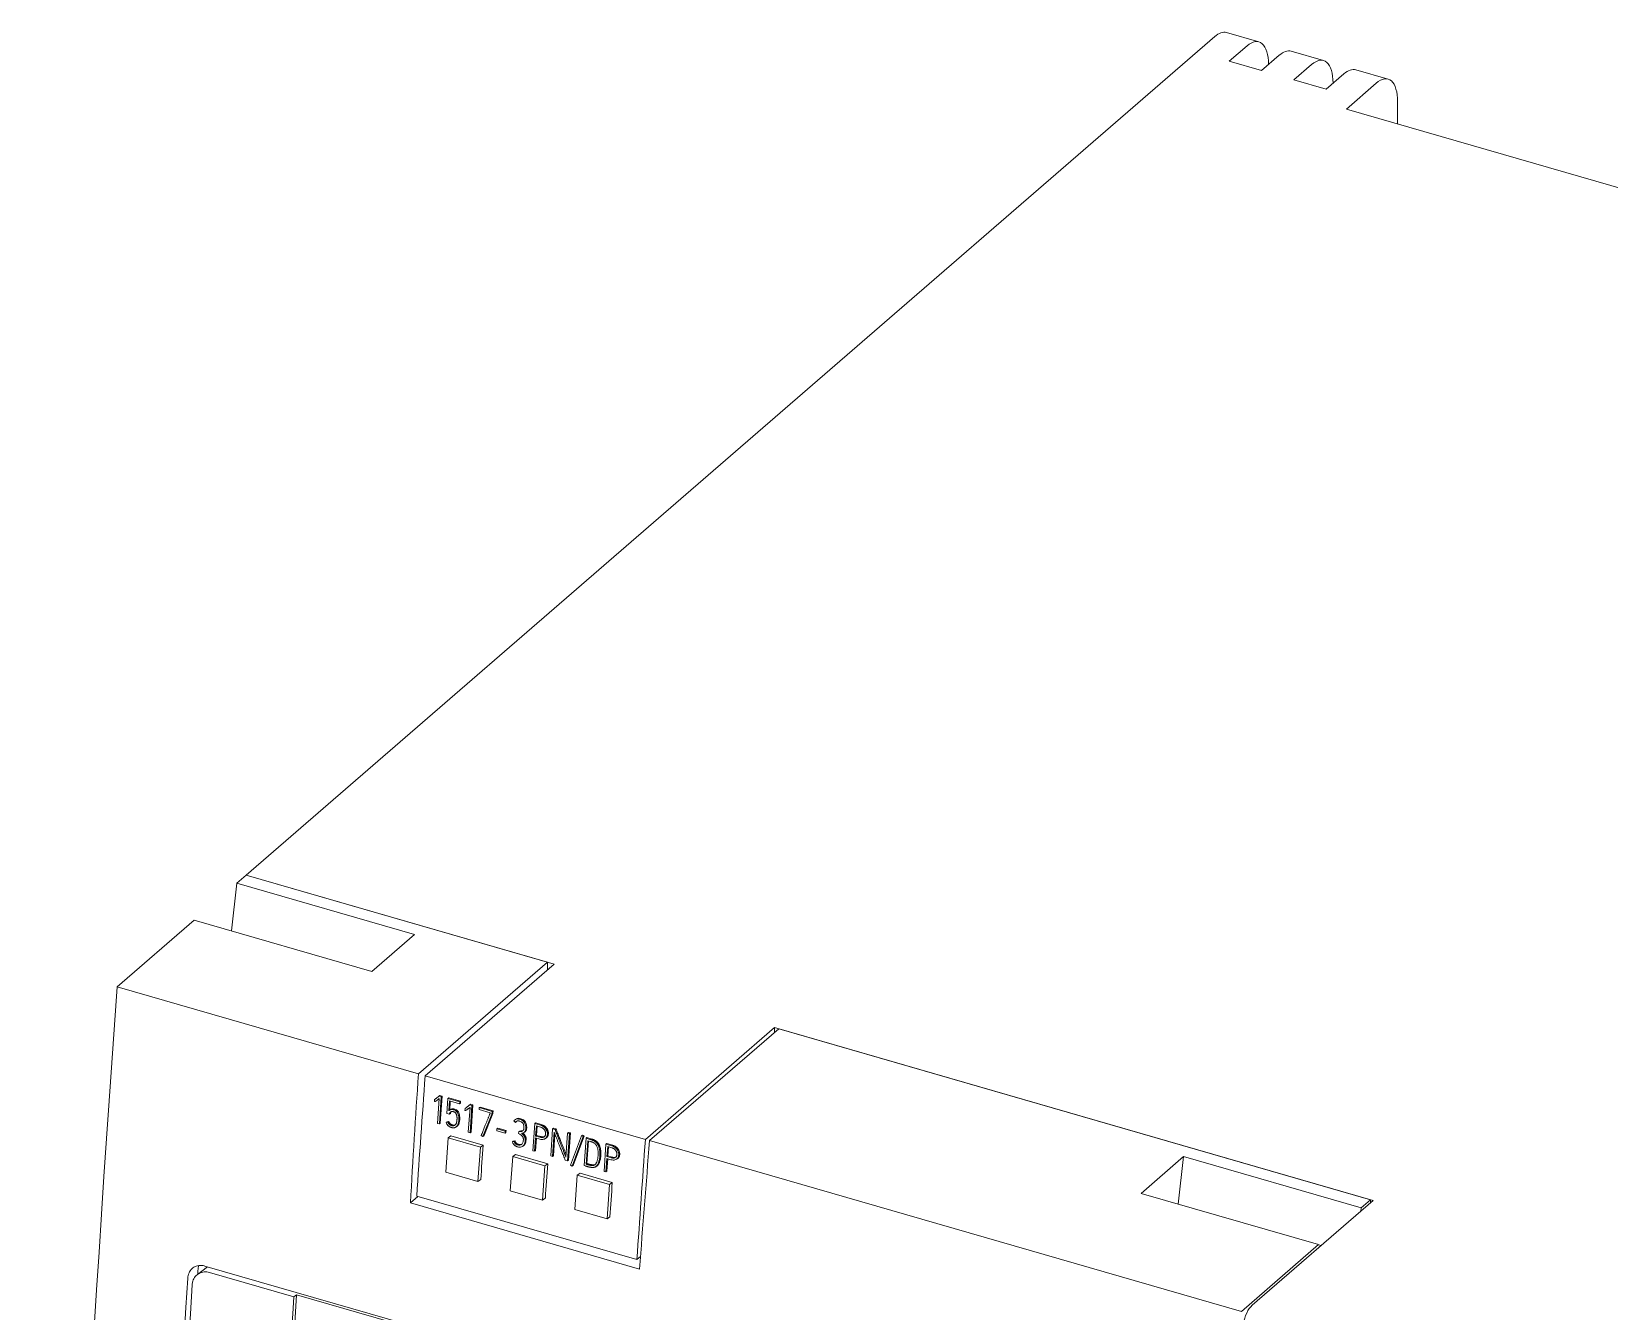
# Model space of a CAD drawing. Header units: inches. Extents: x 9220 to 92460, y -39241 to 4813.
# Drawn here: x 74584.6 to 74647.3, y -33716.6 to -33665.7 of the extents above; entities that cross this region are included whole.
import ezdxf

# ---------------------------------------------------------------- set-up
doc = ezdxf.new("R2010")
doc.units = ezdxf.units.IN
doc.header["$MEASUREMENT"] = 0

# ---------------------------------------------------------------- blocks, each defined once
blk = doc.blocks.new('A$C027ebf9d')
at = {"color": 0, "linetype": 'Continuous', "lineweight": 0}
for p, q in [((16.7812, -10.9596), (14.7359, -12.7309)), ((16.8745, -10.9707), (16.8063, -10.951)), ((16.812, -11.0117), (16.8494, -10.9793)), ((17.0109, -11.0101), (16.9427, -10.9904)), ((16.8802, -11.0314), (16.812, -11.0117)), ((16.9176, -10.999), (16.8802, -11.0314)), ((16.8947, -11.0188), (16.8947, -11.0185)), ((16.9484, -11.0511), (16.9858, -11.0187)), ((17.0166, -11.0708), (16.9484, -11.0511)), ((17.054, -11.0384), (17.0166, -11.0708)), ((17.0311, -11.0582), (17.0311, -11.0579)), ((17.1222, -11.058), (17.0592, -11.1126)), ((17.1473, -11.0495), (17.0791, -11.0298)), ((17.0592, -11.1126), (17.7377, -11.3085)), ((17.1674, -11.1439), (17.1674, -11.0973)), ((14.7163, -12.7479), (14.7046, -12.8485)), ((14.7163, -12.7479), (14.7359, -12.7309)), ((15.0913, -12.8562), (14.7163, -12.7479)), ((15.3865, -12.9187), (14.7359, -12.7309)), ((15.3722, -12.9145), (14.7359, -12.7309)), ((14.4633, -12.967), (14.6262, -12.8259)), ((15.0013, -12.9342), (14.6262, -12.8259)), ((15.0013, -12.9342), (15.0913, -12.8562)), ((15.0996, -13.1507), (15.3722, -12.9145)), ((15.1139, -13.1548), (15.3865, -12.9187)), ((15.3723, -12.931), (15.3722, -12.9145)), ((15.0996, -13.1507), (14.4633, -12.967)), ((15.8515, -13.0529), (15.5789, -13.289)), ((15.5878, -13.2916), (15.8604, -13.0555)), ((17.1158, -13.4179), (15.8515, -13.0529)), ((15.8515, -13.0632), (15.8515, -13.0529)), ((17.1103, -13.4163), (15.8604, -13.0555)), ((15.5789, -13.289), (15.1139, -13.1548)), ((15.1333, -13.2091), (15.1335, -13.2047)), ((15.1335, -13.2047), (15.1354, -13.2034)), ((15.1368, -13.2078), (15.1388, -13.2066)), ((15.1401, -13.2551), (15.1438, -13.2027)), ((15.1426, -13.1979), (15.1432, -13.1974)), ((15.1432, -13.1974), (15.1451, -13.1962)), ((15.1432, -13.1974), (15.1479, -13.1988)), ((15.1479, -13.1988), (15.1439, -13.2562)), ((15.1451, -13.1962), (15.1499, -13.1976)), ((15.1499, -13.1976), (15.1459, -13.2549)), ((15.1479, -13.1988), (15.1499, -13.1976)), ((15.1594, -13.2341), (15.1617, -13.2024)), ((15.1617, -13.2024), (15.1636, -13.2012)), ((15.1617, -13.2024), (15.1869, -13.2097)), ((15.1636, -13.2012), (15.1888, -13.2085)), ((15.1652, -13.2075), (15.1637, -13.2288)), ((15.1866, -13.2137), (15.1652, -13.2075)), ((15.1655, -13.2273), (15.1674, -13.226)), ((15.167, -13.2081), (15.1657, -13.2272)), ((15.1869, -13.2097), (15.1866, -13.2137)), ((15.1866, -13.2137), (15.1885, -13.2125)), ((15.1869, -13.2097), (15.1888, -13.2085)), ((15.1888, -13.2085), (15.1885, -13.2125)), ((15.198, -13.2278), (15.1982, -13.2234)), ((15.1982, -13.2234), (15.2002, -13.2221)), ((15.2016, -13.2265), (15.2036, -13.2253)), ((15.2049, -13.2738), (15.2086, -13.2214)), ((15.2074, -13.2166), (15.208, -13.2161)), ((15.208, -13.2161), (15.2099, -13.2149)), ((15.208, -13.2161), (15.2127, -13.2175)), ((15.2127, -13.2175), (15.2087, -13.2749)), ((15.2099, -13.2149), (15.2147, -13.2163)), ((15.2147, -13.2163), (15.2107, -13.2736)), ((15.2127, -13.2175), (15.2147, -13.2163)), ((15.2278, -13.2259), (15.2281, -13.2218)), ((15.2513, -13.2326), (15.2278, -13.2259)), ((15.2281, -13.2218), (15.2301, -13.2206)), ((15.2281, -13.2218), (15.2554, -13.2297)), ((15.2301, -13.2206), (15.2573, -13.2284)), ((15.1439, -13.2562), (15.1401, -13.2551)), ((15.1439, -13.2562), (15.1459, -13.2549)), ((15.1583, -13.2531), (15.1602, -13.2518)), ((15.1583, -13.2531), (15.1619, -13.2524)), ((15.1652, -13.2357), (15.1594, -13.2341)), ((15.1602, -13.2518), (15.1638, -13.2511)), ((15.1619, -13.2524), (15.1638, -13.2511)), ((15.1656, -13.2341), (15.1652, -13.2357)), ((15.1652, -13.2357), (15.1671, -13.2345)), ((15.1656, -13.2341), (15.1676, -13.2328)), ((15.1676, -13.2328), (15.1671, -13.2345)), ((15.255, -13.2355), (15.2358, -13.283)), ((15.2569, -13.2342), (15.2377, -13.2818)), ((15.2512, -13.2338), (15.2513, -13.2326)), ((15.2554, -13.2297), (15.255, -13.2355)), ((15.255, -13.2355), (15.2569, -13.2342)), ((15.2554, -13.2297), (15.2573, -13.2284)), ((15.2573, -13.2284), (15.2569, -13.2342)), ((15.3045, -13.253), (15.3011, -13.2501)), ((15.3039, -13.2472), (15.3058, -13.246)), ((15.3045, -13.253), (15.3064, -13.2517)), ((15.3411, -13.313), (15.3452, -13.2554)), ((15.3452, -13.2554), (15.3471, -13.2542)), ((15.3452, -13.2554), (15.3577, -13.259)), ((15.3471, -13.2542), (15.3597, -13.2578)), ((15.3487, -13.2606), (15.3472, -13.2818)), ((15.3574, -13.2631), (15.3487, -13.2606)), ((15.3506, -13.2611), (15.3492, -13.2805)), ((15.1572, -13.3581), (15.1623, -13.2855)), ((15.1623, -13.2855), (15.1681, -13.2817)), ((15.1623, -13.2855), (15.2305, -13.3052)), ((15.2363, -13.3014), (15.1681, -13.2817)), ((15.1785, -13.2631), (15.1805, -13.2619)), ((15.2087, -13.2749), (15.2049, -13.2738)), ((15.2087, -13.2749), (15.2107, -13.2736)), ((15.2358, -13.283), (15.2322, -13.2807)), ((15.2358, -13.283), (15.2377, -13.2818)), ((15.2652, -13.2707), (15.2655, -13.2667)), ((15.2825, -13.2757), (15.2652, -13.2707)), ((15.2655, -13.2667), (15.2675, -13.2654)), ((15.2655, -13.2667), (15.2828, -13.2716)), ((15.2675, -13.2654), (15.2847, -13.2704)), ((15.2828, -13.2716), (15.2825, -13.2757)), ((15.2825, -13.2757), (15.2844, -13.2745)), ((15.2828, -13.2716), (15.2847, -13.2704)), ((15.2847, -13.2704), (15.2844, -13.2745)), ((15.298, -13.2941), (15.3, -13.2928)), ((15.298, -13.2941), (15.3016, -13.2934)), ((15.3, -13.2928), (15.3036, -13.2922)), ((15.3016, -13.2934), (15.3036, -13.2922)), ((15.3113, -13.2767), (15.3114, -13.2726)), ((15.3114, -13.2726), (15.3133, -13.2714)), ((15.3223, -13.2746), (15.3242, -13.2734)), ((15.347, -13.2859), (15.345, -13.3141)), ((15.3488, -13.2864), (15.3469, -13.3129)), ((15.3557, -13.2884), (15.347, -13.2859)), ((15.3472, -13.2818), (15.3492, -13.2805)), ((15.3472, -13.2818), (15.3559, -13.2843)), ((15.3492, -13.2805), (15.3579, -13.283)), ((15.3672, -13.2874), (15.3692, -13.2862)), ((15.3791, -13.324), (15.3831, -13.2664)), ((15.3865, -13.2739), (15.3829, -13.3251)), ((15.3831, -13.2664), (15.3851, -13.2651)), ((15.3831, -13.2664), (15.3881, -13.2678)), ((15.388, -13.278), (15.3848, -13.3238)), ((15.3851, -13.2651), (15.39, -13.2665)), ((15.3881, -13.2678), (15.39, -13.2665)), ((15.4112, -13.3265), (15.4148, -13.2755)), ((15.4186, -13.2766), (15.4146, -13.3342)), ((15.4148, -13.2755), (15.4167, -13.2743)), ((15.4148, -13.2755), (15.4186, -13.2766)), ((15.4206, -13.2754), (15.4165, -13.333)), ((15.4167, -13.2743), (15.4206, -13.2754)), ((15.4186, -13.2766), (15.4206, -13.2754)), ((15.4207, -13.3433), (15.4439, -13.2811)), ((15.4475, -13.2832), (15.4244, -13.3455)), ((15.4494, -13.282), (15.4263, -13.3442)), ((15.4439, -13.2811), (15.4458, -13.2798)), ((15.4439, -13.2811), (15.4475, -13.2832)), ((15.4458, -13.2798), (15.4494, -13.282)), ((15.4475, -13.2832), (15.4494, -13.282)), ((15.4496, -13.3439), (15.4536, -13.2866)), ((15.4536, -13.2866), (15.4555, -13.2853)), ((15.4536, -13.2866), (15.4619, -13.2889)), ((15.4572, -13.2917), (15.4537, -13.3413)), ((15.4555, -13.2853), (15.4639, -13.2876)), ((15.459, -13.2923), (15.4556, -13.34)), ((15.4631, -13.2935), (15.4572, -13.2917)), ((16.8377, -13.6524), (15.5878, -13.2916)), ((15.2305, -13.3052), (15.2254, -13.3778)), ((15.2305, -13.3052), (15.2363, -13.3014)), ((15.2936, -13.3974), (15.2987, -13.3248)), ((15.2987, -13.3248), (15.3045, -13.3211)), ((15.2987, -13.3248), (15.3668, -13.3445)), ((15.3727, -13.3408), (15.3045, -13.3211)), ((15.3193, -13.3039), (15.3213, -13.3027)), ((15.345, -13.3141), (15.3411, -13.313)), ((15.345, -13.3141), (15.3469, -13.3129)), ((15.3829, -13.3251), (15.3791, -13.324)), ((15.3829, -13.3251), (15.3848, -13.3238)), ((15.4917, -13.3565), (15.4957, -13.2989)), ((15.4957, -13.2989), (15.4977, -13.2976)), ((15.4957, -13.2989), (15.5083, -13.3025)), ((15.4977, -13.2976), (15.5102, -13.3013)), ((15.4993, -13.3041), (15.4978, -13.3252)), ((15.4978, -13.3252), (15.4998, -13.324)), ((15.4978, -13.3252), (15.5065, -13.3278)), ((15.508, -13.3066), (15.4993, -13.3041)), ((15.5011, -13.3046), (15.4998, -13.324)), ((15.4998, -13.324), (15.5085, -13.3265)), ((16.6256, -13.4031), (16.7156, -13.3251)), ((16.7156, -13.3251), (16.7039, -13.4257)), ((16.7156, -13.3251), (17.0907, -13.4334)), ((15.2254, -13.3778), (15.1572, -13.3581)), ((15.3668, -13.3445), (15.3618, -13.4171)), ((15.3668, -13.3445), (15.3727, -13.3408)), ((15.4146, -13.3342), (15.4098, -13.3329)), ((15.4146, -13.3342), (15.4165, -13.333)), ((15.4244, -13.3455), (15.4207, -13.3433)), ((15.4244, -13.3455), (15.4263, -13.3442)), ((15.435, -13.3642), (15.4409, -13.3604)), ((15.4409, -13.3604), (15.5091, -13.3801)), ((15.4537, -13.3413), (15.4556, -13.34)), ((15.474, -13.3467), (15.476, -13.3454)), ((15.4955, -13.3576), (15.4917, -13.3565)), ((15.4975, -13.3293), (15.4955, -13.3576)), ((15.4955, -13.3576), (15.4975, -13.3563)), ((15.5062, -13.3318), (15.4975, -13.3293)), ((15.4993, -13.3298), (15.4975, -13.3563)), ((15.5178, -13.3309), (15.5198, -13.3297)), ((15.2254, -13.3778), (15.2312, -13.374)), ((15.435, -13.3642), (15.43, -13.4368)), ((15.5032, -13.3839), (15.435, -13.3642)), ((15.4981, -13.4565), (15.5032, -13.3839)), ((15.5032, -13.3839), (15.5091, -13.3801)), ((15.0827, -13.4232), (15.0987, -13.4094)), ((15.0827, -13.4232), (15.5665, -13.5629)), ((15.5611, -13.5428), (15.096, -13.4086)), ((15.3618, -13.4171), (15.2936, -13.3974)), ((15.3618, -13.4171), (15.3676, -13.4134)), ((16.6256, -13.4031), (17.0006, -13.5113)), ((16.8604, -13.6391), (17.1158, -13.4179)), ((17.0907, -13.4334), (17.1103, -13.4163)), ((17.1103, -13.4163), (17.1103, -13.4226)), ((15.43, -13.4368), (15.4981, -13.4565)), ((15.4981, -13.4565), (15.504, -13.4527)), ((17.0907, -13.4334), (17.0899, -13.4404)), ((16.8377, -13.6524), (17.0006, -13.5113)), ((14.633, -13.5741), (14.6542, -13.5581)), ((14.6489, -13.5564), (16.5804, -14.114)), ((15.5685, -13.5365), (15.5611, -13.5428)), ((14.634, -13.566), (14.6338, -13.5736)), ((14.8365, -13.6216), (14.6584, -13.5702)), ((14.8425, -13.6171), (14.8365, -13.6216)), ((14.8425, -13.6171), (16.3979, -14.0661))]:
    blk.add_line(p, q, dxfattribs=at)
for centre, major_axis, ratio, start_param, end_param in [((16.7812, -11.038), (0.0251, 0.087), 0.433013, 0, 0.588003), ((16.8494, -11.0577), (0.0251, 0.087), 0.433013, -0.982794, 0.588003), ((16.9858, -11.0971), (0.0251, 0.087), 0.433013, -0.982794, 0.588003), ((34.6516, -0.764), (-10.6131, -37.9137), 0.437353, -1.11872, -1.111166), ((35.0917, -0.8911), (-10.9193, -37.8255), 0.433013, -1.11518, -1.108131), ((35.0296, -0.8732), (-10.9193, -37.8255), 0.433013, -1.112154, -1.110138), ((16.9253, -13.7641), (0.0732, 0.2534), 0.433013, -0.06655, -0.019816), ((34.1737, -0.6261), (-10.9193, -37.8255), 0.433013, -1.099264, -0.989644), ((34.3859, -0.6873), (-10.916, -37.8142), 0.433013, -1.10028, -1.035616)]:
    blk.add_ellipse(centre, major_axis=major_axis, ratio=ratio, start_param=start_param, end_param=end_param, dxfattribs=at)
at = {"color": 0, "linetype": 'Continuous', "lineweight": 0, "extrusion": (0, 0, -1)}
for centre, major_axis, ratio, start_param, end_param in [((16.9176, -11.0774), (0.0251, 0.087), 0.433013, -0.588003, 0), ((17.054, -11.1168), (0.0251, 0.087), 0.433013, -0.588003, 0), ((17.1222, -11.1365), (0.0251, 0.087), 0.433013, -0.588003, 0.982794), ((33.9761, -0.569), (10.9193, 37.8255), 0.433013, -2.168799, -2.026413), ((34.6267, -0.7568), (10.9193, 37.8255), 0.433013, -2.033462, -2.026413), ((35.0613, -0.8823), (-11.2225, -37.7378), 0.428627, 1.104189, 1.111743), ((34.7569, -0.7944), (10.9193, 37.8255), 0.433013, -2.031455, -2.029438), ((34.8933, -0.8338), (10.9193, 37.8255), 0.433013, -2.031455, -2.029438), ((34.1635, -0.6231), (10.9193, 37.8255), 0.433013, -2.152249, -2.042027), ((34.3859, -0.6873), (10.9193, 37.8255), 0.433013, -2.105977, -2.041329), ((16.8604, -13.6732), (0.0109, 0.0378), 0.433013, -1.84875, -0.588003)]:
    blk.add_ellipse(centre, major_axis=major_axis, ratio=ratio, start_param=start_param, end_param=end_param, dxfattribs=at)
at = {"color": 0, "linetype": 'Continuous', "lineweight": 0}
for points, knots in [([(15.1438, -13.2027), (15.1426, -13.2036), (15.1409, -13.2049), (15.1388, -13.2065), (15.1376, -13.2073), (15.1366, -13.208), (15.1358, -13.2085), (15.1351, -13.2088), (15.1345, -13.2091), (15.1341, -13.2092), (15.1337, -13.2092), (15.1334, -13.2091), (15.1333, -13.2091)], [0, 0, 0, 0, 0.370797, 0.510902, 0.6264, 0.722885, 0.800448, 0.861213, 0.907383, 0.939504, 0.963232, 1, 1, 1, 1]), ([(15.1335, -13.2047), (15.1335, -13.2047), (15.1338, -13.2045), (15.1343, -13.2042), (15.1351, -13.2037), (15.1359, -13.2032), (15.1367, -13.2026), (15.1376, -13.2019), (15.1386, -13.2011), (15.1396, -13.2003), (15.1406, -13.1995), (15.1416, -13.1987), (15.1423, -13.1982), (15.1426, -13.1979)], [0, 0, 0, 0, 0.020774, 0.084566, 0.160699, 0.245543, 0.339152, 0.440091, 0.546903, 0.659592, 0.774501, 0.887969, 1, 1, 1, 1]), ([(15.1354, -13.2034), (15.1355, -13.2034), (15.1356, -13.2033), (15.1357, -13.2033), (15.1358, -13.2032)], [0, 0, 0, 0, 0.02077354, 0.03616339, 0.03616339, 0.03616339, 0.03616339]), ([(15.1438, -13.203), (15.1432, -13.2034), (15.1422, -13.2042), (15.1408, -13.2052), (15.1397, -13.206), (15.139, -13.2064), (15.1388, -13.2066)], [0.1994395, 0.1994395, 0.1994395, 0.1994395, 0.3707971, 0.5109019, 0.6263997, 0.6944354, 0.6944354, 0.6944354, 0.6944354]), ([(15.1637, -13.2288), (15.164, -13.2284), (15.1646, -13.2279), (15.1655, -13.2273), (15.1662, -13.2268), (15.167, -13.2265), (15.1679, -13.2262), (15.1688, -13.226), (15.1699, -13.2259), (15.171, -13.2259), (15.1722, -13.226), (15.1735, -13.2262), (15.1755, -13.2267), (15.1781, -13.2278), (15.181, -13.2305), (15.1831, -13.2342), (15.1845, -13.2386), (15.1851, -13.2438), (15.185, -13.2484), (15.1846, -13.252), (15.1841, -13.2545), (15.1833, -13.2568), (15.1824, -13.2587), (15.1814, -13.2604), (15.1801, -13.2619), (15.1787, -13.263), (15.1772, -13.2639), (15.1756, -13.2644), (15.1738, -13.2646), (15.1719, -13.2645), (15.1704, -13.2642), (15.1693, -13.2638), (15.1684, -13.2635), (15.1675, -13.2632), (15.1664, -13.2628), (15.1653, -13.2622), (15.1642, -13.2614), (15.163, -13.2605), (15.1619, -13.2595), (15.1608, -13.2582), (15.1594, -13.2561), (15.1587, -13.2543), (15.1583, -13.2531)], [0, 0, 0, 0, 0.021534, 0.032937, 0.044729, 0.056875, 0.069452, 0.0826, 0.096505, 0.111279, 0.126985, 0.143702, 0.161538, 0.205913, 0.248141, 0.293825, 0.346182, 0.40699, 0.478261, 0.512629, 0.544859, 0.575282, 0.604004, 0.631084, 0.6569, 0.681684, 0.705765, 0.729734, 0.753772, 0.778045, 0.803118, 0.812005, 0.822876, 0.835737, 0.849942, 0.864952, 0.880894, 0.897668, 0.915306, 0.934053, 0.954105, 1, 1, 1, 1]), ([(15.1674, -13.226), (15.1674, -13.226), (15.1677, -13.2259), (15.1682, -13.2256), (15.169, -13.2252), (15.1698, -13.2249), (15.1708, -13.2247), (15.1718, -13.2246), (15.1729, -13.2246), (15.1741, -13.2247), (15.1754, -13.2249), (15.1774, -13.2254), (15.1801, -13.2266), (15.183, -13.2293), (15.1851, -13.2329), (15.1864, -13.2374), (15.187, -13.2425), (15.1869, -13.2471), (15.1865, -13.2508), (15.186, -13.2533), (15.1853, -13.2555), (15.1844, -13.2575), (15.1833, -13.2592), (15.1821, -13.2606), (15.1811, -13.2614), (15.1805, -13.2618), (15.1805, -13.2619)], [0.0325259, 0.0325259, 0.0325259, 0.0325259, 0.0329372, 0.0447288, 0.0568753, 0.069452, 0.0826, 0.096505, 0.1112794, 0.1269845, 0.1437021, 0.1615383, 0.205913, 0.2481406, 0.2938254, 0.3461823, 0.4069898, 0.4782611, 0.5126287, 0.5448586, 0.5752824, 0.604004, 0.6310844, 0.6569, 0.6816838, 0.6850275, 0.6850275, 0.6850275, 0.6850275]), ([(15.2086, -13.2214), (15.2074, -13.2223), (15.2057, -13.2236), (15.2036, -13.2252), (15.2024, -13.226), (15.2014, -13.2267), (15.2005, -13.2272), (15.1998, -13.2275), (15.1993, -13.2278), (15.1989, -13.2279), (15.1985, -13.2279), (15.1982, -13.2278), (15.198, -13.2278)], [0, 0, 0, 0, 0.370797, 0.510902, 0.6264, 0.722885, 0.800448, 0.861213, 0.907383, 0.939504, 0.963232, 1, 1, 1, 1]), ([(15.1982, -13.2234), (15.1983, -13.2234), (15.1986, -13.2232), (15.1991, -13.2229), (15.1998, -13.2224), (15.2006, -13.2219), (15.2015, -13.2213), (15.2024, -13.2206), (15.2034, -13.2198), (15.2044, -13.219), (15.2054, -13.2182), (15.2064, -13.2174), (15.2071, -13.2169), (15.2074, -13.2166)], [0, 0, 0, 0, 0.020774, 0.084566, 0.160699, 0.245543, 0.339152, 0.440091, 0.546903, 0.659592, 0.774501, 0.887969, 1, 1, 1, 1]), ([(15.2002, -13.2221), (15.2003, -13.2221), (15.2004, -13.222), (15.2005, -13.222), (15.2006, -13.2219)], [0, 0, 0, 0, 0.02077354, 0.03616339, 0.03616339, 0.03616339, 0.03616339]), ([(15.2086, -13.2217), (15.208, -13.2221), (15.207, -13.2229), (15.2055, -13.2239), (15.2044, -13.2247), (15.2038, -13.2251), (15.2036, -13.2253)], [0.1994395, 0.1994395, 0.1994395, 0.1994395, 0.3707971, 0.5109019, 0.6263997, 0.6944354, 0.6944354, 0.6944354, 0.6944354]), ([(15.1619, -13.2524), (15.162, -13.2528), (15.1623, -13.2536), (15.1628, -13.2546), (15.1634, -13.2555), (15.164, -13.2563), (15.1647, -13.257), (15.1654, -13.2577), (15.1662, -13.2582), (15.167, -13.2587), (15.1678, -13.2591), (15.1686, -13.2594), (15.1694, -13.2597), (15.1705, -13.26), (15.1718, -13.2603), (15.1732, -13.2603), (15.1746, -13.26), (15.1758, -13.2595), (15.1769, -13.2587), (15.1779, -13.2577), (15.1787, -13.2565), (15.1795, -13.2551), (15.1801, -13.2536), (15.1805, -13.2519), (15.1809, -13.2501), (15.1811, -13.2485), (15.1811, -13.2469), (15.1812, -13.2454), (15.1812, -13.2438), (15.1811, -13.242), (15.1809, -13.2402), (15.1805, -13.2385), (15.18, -13.2367), (15.1793, -13.2351), (15.1785, -13.2335), (15.1775, -13.2322), (15.1761, -13.2312), (15.1745, -13.2306), (15.1729, -13.2302), (15.1714, -13.23), (15.1701, -13.2301), (15.169, -13.2304), (15.1681, -13.2308), (15.1674, -13.2313), (15.1668, -13.2319), (15.1663, -13.2324), (15.166, -13.233), (15.1658, -13.2335), (15.1657, -13.2339), (15.1656, -13.2341)], [0, 0, 0, 0, 0.019013, 0.03628, 0.052075, 0.067005, 0.08153, 0.095805, 0.109927, 0.123989, 0.13815, 0.152459, 0.166864, 0.18139, 0.207163, 0.231841, 0.256286, 0.280729, 0.305163, 0.33016, 0.356072, 0.383098, 0.411543, 0.440939, 0.470781, 0.501282, 0.521676, 0.545105, 0.571591, 0.599517, 0.627384, 0.655363, 0.68273, 0.708979, 0.734611, 0.759417, 0.784446, 0.811813, 0.840755, 0.866056, 0.888256, 0.908103, 0.925967, 0.94216, 0.956708, 0.969448, 0.980591, 0.989709, 1, 1, 1, 1]), ([(15.1638, -13.2511), (15.164, -13.2515), (15.1642, -13.2523), (15.1648, -13.2534), (15.1653, -13.2543), (15.166, -13.2551), (15.1667, -13.2558), (15.1674, -13.2564), (15.1681, -13.257), (15.1689, -13.2574), (15.1697, -13.2578), (15.1705, -13.2582), (15.1714, -13.2584), (15.1725, -13.2588), (15.1737, -13.2591), (15.1752, -13.2591), (15.1763, -13.2588), (15.1769, -13.2586), (15.177, -13.2585)], [0, 0, 0, 0, 0.0190134, 0.0362797, 0.0520747, 0.0670054, 0.0815303, 0.095805, 0.109927, 0.1239894, 0.1381505, 0.152459, 0.1668644, 0.1813902, 0.2071631, 0.2318413, 0.256286, 0.2662755, 0.2662755, 0.2662755, 0.2662755]), ([(15.1688, -13.2305), (15.1688, -13.2306), (15.1686, -13.2308), (15.1683, -13.2312), (15.168, -13.2317), (15.1677, -13.2323), (15.1676, -13.2326), (15.1676, -13.2328)], [0.95365613, 0.95365613, 0.95365613, 0.95365613, 0.95670759, 0.96944842, 0.98059147, 0.98970874, 1, 1, 1, 1]), ([(15.2322, -13.2807), (15.2334, -13.2779), (15.2355, -13.2725), (15.2387, -13.2648), (15.241, -13.2588), (15.2428, -13.2545), (15.2439, -13.2517), (15.245, -13.2489), (15.2461, -13.2462), (15.2471, -13.2437), (15.2481, -13.2414), (15.2489, -13.2393), (15.2496, -13.2375), (15.2502, -13.2361), (15.2508, -13.2348), (15.2511, -13.2341), (15.2512, -13.2338)], [0, 0, 0, 0, 0.17783, 0.34286, 0.49509, 0.556785, 0.617596, 0.677524, 0.735032, 0.788585, 0.838181, 0.882703, 0.92103, 0.953164, 0.977726, 1, 1, 1, 1]), ([(15.3011, -13.2501), (15.3019, -13.2488), (15.3041, -13.2467), (15.3086, -13.2454), (15.3134, -13.2462), (15.3177, -13.2478), (15.3211, -13.2503), (15.3238, -13.2536), (15.3255, -13.2575), (15.3264, -13.262), (15.3264, -13.2657), (15.3261, -13.2684), (15.3258, -13.2699), (15.3253, -13.2712), (15.3247, -13.2723), (15.324, -13.2732), (15.3233, -13.2739), (15.3224, -13.2746), (15.3215, -13.2751), (15.3206, -13.2755), (15.3193, -13.2759), (15.3184, -13.2762), (15.3177, -13.2763)], [0, 0, 0, 0, 0.090044, 0.177969, 0.277991, 0.355408, 0.424426, 0.491004, 0.560177, 0.636379, 0.72419, 0.755913, 0.784262, 0.809647, 0.83316, 0.855708, 0.877614, 0.899011, 0.919895, 0.94045, 0.960699, 1, 1, 1, 1]), ([(15.3114, -13.2726), (15.3122, -13.2726), (15.3135, -13.2726), (15.3151, -13.2725), (15.3163, -13.2724), (15.3175, -13.2721), (15.3186, -13.2718), (15.3196, -13.2712), (15.3204, -13.2705), (15.3212, -13.2697), (15.3219, -13.2686), (15.3223, -13.2672), (15.3226, -13.2639), (15.3225, -13.259), (15.3191, -13.2527), (15.3151, -13.2509), (15.3127, -13.2502), (15.3119, -13.2501), (15.3111, -13.25), (15.3103, -13.2499), (15.3095, -13.2499), (15.3087, -13.25), (15.3079, -13.2502), (15.3072, -13.2505), (15.3064, -13.2509), (15.3054, -13.2516), (15.3048, -13.2524), (15.3045, -13.253)], [0, 0, 0, 0, 0.059027, 0.088993, 0.118548, 0.147162, 0.175106, 0.202604, 0.230099, 0.258166, 0.287672, 0.320058, 0.356367, 0.509421, 0.627625, 0.757774, 0.775505, 0.793677, 0.812339, 0.831209, 0.85007, 0.86906, 0.888397, 0.908411, 0.929359, 0.951405, 1, 1, 1, 1]), ([(15.3058, -13.246), (15.306, -13.2459), (15.3073, -13.245), (15.3106, -13.2441), (15.3153, -13.2449), (15.3196, -13.2466), (15.3231, -13.249), (15.3257, -13.2523), (15.3275, -13.2563), (15.3284, -13.2608), (15.3284, -13.2645), (15.3281, -13.2672), (15.3278, -13.2687), (15.3273, -13.27), (15.3267, -13.271), (15.326, -13.2719), (15.3252, -13.2727), (15.3246, -13.2731), (15.3243, -13.2734), (15.3242, -13.2734)], [0.0811516, 0.0811516, 0.0811516, 0.0811516, 0.0900445, 0.1779693, 0.2779913, 0.3554075, 0.4244255, 0.4910044, 0.5601766, 0.636379, 0.7241897, 0.7559132, 0.7842619, 0.8096467, 0.8331597, 0.8557076, 0.8776145, 0.899011, 0.9018741, 0.9018741, 0.9018741, 0.9018741]), ([(15.3577, -13.259), (15.3585, -13.2593), (15.3601, -13.2598), (15.3623, -13.2609), (15.3643, -13.2622), (15.3661, -13.2637), (15.3676, -13.2654), (15.3689, -13.2671), (15.37, -13.2689), (15.3709, -13.2708), (15.3715, -13.2728), (15.3719, -13.2747), (15.3722, -13.2766), (15.3721, -13.2785), (15.3719, -13.2803), (15.3714, -13.282), (15.3708, -13.2836), (15.3699, -13.285), (15.3688, -13.2863), (15.367, -13.2877), (15.3641, -13.289), (15.36, -13.2894), (15.3572, -13.2888), (15.3557, -13.2884)], [0, 0, 0, 0, 0.052333, 0.101245, 0.147634, 0.191774, 0.233665, 0.274062, 0.313448, 0.35218, 0.390949, 0.429465, 0.467346, 0.505179, 0.542741, 0.579822, 0.617047, 0.654385, 0.691909, 0.730368, 0.815317, 0.90314, 1, 1, 1, 1]), ([(15.3597, -13.2578), (15.3605, -13.258), (15.362, -13.2586), (15.3643, -13.2596), (15.3663, -13.261), (15.368, -13.2625), (15.3696, -13.2641), (15.3709, -13.2658), (15.372, -13.2677), (15.3728, -13.2696), (15.3735, -13.2715), (15.3739, -13.2735), (15.3741, -13.2754), (15.3741, -13.2773), (15.3738, -13.2791), (15.3734, -13.2808), (15.3727, -13.2824), (15.3718, -13.2838), (15.3707, -13.285), (15.3698, -13.2858), (15.3693, -13.2861), (15.3692, -13.2862)], [0, 0, 0, 0, 0.0523334, 0.1012446, 0.1476339, 0.1917742, 0.2336653, 0.2740625, 0.3134481, 0.3521804, 0.3909491, 0.4294653, 0.4673461, 0.5051793, 0.5427414, 0.5798218, 0.6170471, 0.6543849, 0.6919085, 0.7303679, 0.7368058, 0.7368058, 0.7368058, 0.7368058]), ([(15.3177, -13.2763), (15.3181, -13.2767), (15.3189, -13.2774), (15.32, -13.2784), (15.321, -13.2795), (15.322, -13.2805), (15.3228, -13.2816), (15.3234, -13.2828), (15.324, -13.284), (15.3245, -13.2852), (15.3248, -13.2866), (15.325, -13.288), (15.3251, -13.2895), (15.325, -13.2923), (15.3245, -13.296), (15.3229, -13.3003), (15.3205, -13.3033), (15.3172, -13.3051), (15.3133, -13.3056), (15.3099, -13.3049), (15.3073, -13.3041), (15.3058, -13.3035), (15.3044, -13.3027), (15.3032, -13.3019), (15.3022, -13.301), (15.3013, -13.3001), (15.3005, -13.2991), (15.2998, -13.2981), (15.2992, -13.2971), (15.2986, -13.2957), (15.2982, -13.2947), (15.298, -13.2941)], [0, 0, 0, 0, 0.025257, 0.04947, 0.072678, 0.09489, 0.116257, 0.13704, 0.157793, 0.179079, 0.201165, 0.224382, 0.249105, 0.275597, 0.367907, 0.447752, 0.519784, 0.588829, 0.660512, 0.741164, 0.772461, 0.800616, 0.825923, 0.849188, 0.871088, 0.891868, 0.911666, 0.930597, 0.948935, 0.96669, 1, 1, 1, 1]), ([(15.3016, -13.2934), (15.302, -13.2945), (15.3027, -13.2962), (15.3043, -13.298), (15.3057, -13.2991), (15.3074, -13.2999), (15.3097, -13.3008), (15.3125, -13.3013), (15.3155, -13.301), (15.3179, -13.2996), (15.3196, -13.2972), (15.3207, -13.2938), (15.3212, -13.2907), (15.3213, -13.2881), (15.321, -13.2866), (15.3206, -13.2851), (15.3199, -13.2838), (15.3191, -13.2826), (15.3182, -13.2814), (15.3172, -13.2804), (15.3161, -13.2795), (15.3149, -13.2787), (15.3133, -13.2777), (15.3121, -13.277), (15.3113, -13.2767)], [0, 0, 0, 0, 0.070606, 0.102584, 0.136025, 0.174009, 0.217714, 0.293477, 0.358868, 0.420065, 0.485571, 0.562465, 0.654475, 0.687582, 0.718308, 0.747613, 0.776093, 0.803947, 0.831767, 0.859738, 0.887815, 0.916282, 0.944737, 1, 1, 1, 1]), ([(15.3036, -13.2922), (15.3039, -13.2933), (15.3047, -13.295), (15.3062, -13.2968), (15.3076, -13.2978), (15.3093, -13.2987), (15.3117, -13.2995), (15.3145, -13.3001), (15.3167, -13.2998), (15.3177, -13.2995), (15.3178, -13.2994)], [0, 0, 0, 0, 0.0706056, 0.1025844, 0.1360252, 0.1740086, 0.2177142, 0.2934766, 0.3588682, 0.3680153, 0.3680153, 0.3680153, 0.3680153]), ([(15.3133, -13.2714), (15.3142, -13.2714), (15.3154, -13.2713), (15.3171, -13.2712), (15.3183, -13.2711), (15.3194, -13.2709), (15.3201, -13.2706), (15.3204, -13.2705)], [0, 0, 0, 0, 0.0590268, 0.0889928, 0.1185477, 0.1471622, 0.1728772, 0.1728772, 0.1728772, 0.1728772]), ([(15.3203, -13.2756), (15.3205, -13.2758), (15.321, -13.2763), (15.322, -13.2772), (15.323, -13.2782), (15.3239, -13.2793), (15.3247, -13.2804), (15.3254, -13.2815), (15.326, -13.2827), (15.3264, -13.284), (15.3268, -13.2853), (15.327, -13.2867), (15.3271, -13.2882), (15.327, -13.291), (15.3264, -13.2948), (15.3249, -13.299), (15.3229, -13.3015), (15.3216, -13.3024), (15.3213, -13.3027)], [0.0124855, 0.0124855, 0.0124855, 0.0124855, 0.0252566, 0.0494699, 0.0726781, 0.0948897, 0.1162575, 0.1370401, 0.1577932, 0.1790787, 0.2011649, 0.2243817, 0.2491054, 0.2755974, 0.3679069, 0.4477521, 0.5197835, 0.543345, 0.543345, 0.543345, 0.543345]), ([(15.3559, -13.2843), (15.3566, -13.2845), (15.3578, -13.2848), (15.3596, -13.285), (15.3612, -13.2849), (15.3626, -13.2847), (15.3638, -13.2843), (15.3649, -13.2837), (15.3659, -13.2829), (15.3667, -13.282), (15.3673, -13.281), (15.3678, -13.2799), (15.3681, -13.2787), (15.3683, -13.2774), (15.3683, -13.2761), (15.3681, -13.2747), (15.3678, -13.2732), (15.3673, -13.2718), (15.3667, -13.2704), (15.3659, -13.2691), (15.3649, -13.2678), (15.3637, -13.2666), (15.3624, -13.2655), (15.3609, -13.2645), (15.3592, -13.2637), (15.358, -13.2633), (15.3574, -13.2631)], [0, 0, 0, 0, 0.056083, 0.107108, 0.153836, 0.197286, 0.238217, 0.277329, 0.314979, 0.351494, 0.387678, 0.423496, 0.458691, 0.493818, 0.530542, 0.567612, 0.605601, 0.644094, 0.682851, 0.722634, 0.763558, 0.805783, 0.850023, 0.896654, 0.946353, 1, 1, 1, 1]), ([(15.3579, -13.283), (15.3585, -13.2832), (15.3598, -13.2835), (15.3615, -13.2837), (15.3631, -13.2837), (15.3645, -13.2834), (15.3654, -13.2832), (15.3658, -13.283)], [0, 0, 0, 0, 0.0560829, 0.1071079, 0.1538364, 0.1972859, 0.2376687, 0.2376687, 0.2376687, 0.2376687]), ([(15.4098, -13.3329), (15.4085, -13.3297), (15.4061, -13.3235), (15.4025, -13.3145), (15.3998, -13.3075), (15.3977, -13.3024), (15.3964, -13.2989), (15.395, -13.2955), (15.3937, -13.2922), (15.3924, -13.289), (15.3912, -13.286), (15.3901, -13.2833), (15.3891, -13.2807), (15.3882, -13.2785), (15.3873, -13.2763), (15.3868, -13.2748), (15.3865, -13.2739)], [0, 0, 0, 0, 0.161979, 0.314586, 0.457821, 0.517119, 0.576005, 0.634478, 0.691285, 0.745175, 0.796147, 0.843421, 0.886215, 0.924529, 0.956964, 1, 1, 1, 1]), ([(15.3881, -13.2678), (15.3893, -13.2709), (15.3917, -13.277), (15.3952, -13.2859), (15.3979, -13.2928), (15.3999, -13.2979), (15.4012, -13.3013), (15.4026, -13.3047), (15.4039, -13.3081), (15.4051, -13.3112), (15.4063, -13.3142), (15.4074, -13.317), (15.4084, -13.3195), (15.4093, -13.3218), (15.4102, -13.3241), (15.4108, -13.3256), (15.4112, -13.3265)], [0, 0, 0, 0, 0.160414, 0.311828, 0.454243, 0.512766, 0.571289, 0.629812, 0.68687, 0.740997, 0.792193, 0.839741, 0.882923, 0.921739, 0.954856, 1, 1, 1, 1]), ([(15.39, -13.2665), (15.3912, -13.2697), (15.3936, -13.2758), (15.3971, -13.2847), (15.3998, -13.2916), (15.4018, -13.2966), (15.4032, -13.3001), (15.4045, -13.3035), (15.4058, -13.3068), (15.4071, -13.31), (15.4083, -13.313), (15.4094, -13.3157), (15.4104, -13.3183), (15.4111, -13.3201), (15.4115, -13.321), (15.4116, -13.3212)], [0, 0, 0, 0, 0.1604136, 0.3118279, 0.454243, 0.512766, 0.5712889, 0.6298119, 0.6868696, 0.7409967, 0.7921932, 0.8397413, 0.8829231, 0.9217386, 0.9311929, 0.9311929, 0.9311929, 0.9311929]), ([(15.4619, -13.2889), (15.4625, -13.289), (15.4637, -13.2894), (15.4655, -13.29), (15.4672, -13.2906), (15.4689, -13.2913), (15.4705, -13.2922), (15.4722, -13.2932), (15.474, -13.2945), (15.4757, -13.2961), (15.4772, -13.2978), (15.4784, -13.2997), (15.4795, -13.3016), (15.4804, -13.3035), (15.4811, -13.3056), (15.4817, -13.3076), (15.4822, -13.3097), (15.4825, -13.3117), (15.4827, -13.3137), (15.4829, -13.3157), (15.4829, -13.3176), (15.4829, -13.3194), (15.4829, -13.3211), (15.4828, -13.3227), (15.4827, -13.3242), (15.4826, -13.3259), (15.4824, -13.328), (15.4821, -13.3305), (15.4816, -13.3329), (15.481, -13.3353), (15.4803, -13.3376), (15.4794, -13.3398), (15.4784, -13.3418), (15.4772, -13.3436), (15.4759, -13.3452), (15.4744, -13.3465), (15.4727, -13.3475), (15.4711, -13.3479), (15.4697, -13.3481), (15.4685, -13.3482), (15.4673, -13.3482), (15.4661, -13.3482), (15.4649, -13.3481), (15.4636, -13.348), (15.4624, -13.3478), (15.4612, -13.3476), (15.46, -13.3473), (15.4589, -13.347), (15.4578, -13.3468), (15.4566, -13.3464), (15.4553, -13.3461), (15.454, -13.3456), (15.4528, -13.3452), (15.4513, -13.3446), (15.4503, -13.3442), (15.4496, -13.3439)], [0, 0, 0, 0, 0.019385, 0.038878, 0.058494, 0.077648, 0.095824, 0.113147, 0.136821, 0.159212, 0.180764, 0.201827, 0.222557, 0.243183, 0.263795, 0.284418, 0.305197, 0.325844, 0.345997, 0.365701, 0.384839, 0.403272, 0.421019, 0.437646, 0.452704, 0.466195, 0.491848, 0.518024, 0.544785, 0.571573, 0.597871, 0.62379, 0.649072, 0.673537, 0.697429, 0.720536, 0.742907, 0.765196, 0.778146, 0.791339, 0.804835, 0.818449, 0.831966, 0.845401, 0.85873, 0.871924, 0.884993, 0.897673, 0.909697, 0.92107, 0.936955, 0.951469, 0.964623, 0.976874, 1, 1, 1, 1]), ([(15.4537, -13.3413), (15.4538, -13.3413), (15.4542, -13.3415), (15.4547, -13.3417), (15.4553, -13.3418), (15.456, -13.342), (15.4566, -13.3422), (15.4574, -13.3424), (15.4583, -13.3427), (15.4592, -13.3429), (15.4602, -13.3432), (15.4613, -13.3434), (15.4623, -13.3436), (15.4634, -13.3438), (15.4644, -13.3439), (15.4655, -13.344), (15.4665, -13.344), (15.4675, -13.344), (15.4685, -13.3439), (15.4697, -13.3438), (15.4709, -13.3434), (15.4722, -13.3426), (15.4733, -13.3416), (15.4744, -13.3403), (15.4753, -13.3388), (15.4761, -13.3371), (15.4768, -13.3353), (15.4774, -13.3333), (15.478, -13.3312), (15.4784, -13.329), (15.4787, -13.3268), (15.4789, -13.3245), (15.479, -13.322), (15.4791, -13.3194), (15.4791, -13.3168), (15.479, -13.3142), (15.4788, -13.3115), (15.4783, -13.309), (15.4777, -13.3065), (15.4768, -13.3042), (15.4757, -13.302), (15.4743, -13.2999), (15.4726, -13.2981), (15.4709, -13.2968), (15.4695, -13.2959), (15.4684, -13.2953), (15.4671, -13.2948), (15.4658, -13.2943), (15.4645, -13.2939), (15.4636, -13.2936), (15.4631, -13.2935)], [0, 0, 0, 0, 0.006563, 0.013906, 0.022038, 0.030737, 0.039778, 0.04916, 0.061726, 0.074865, 0.08858, 0.102654, 0.116877, 0.131264, 0.14566, 0.159911, 0.174035, 0.187968, 0.20167, 0.215185, 0.235712, 0.256878, 0.279272, 0.302882, 0.327522, 0.353445, 0.380463, 0.408309, 0.437091, 0.466233, 0.495133, 0.523855, 0.556211, 0.589161, 0.622728, 0.656045, 0.688361, 0.719869, 0.750376, 0.779826, 0.808642, 0.837191, 0.866429, 0.897502, 0.912452, 0.928476, 0.945677, 0.963588, 0.981689, 1, 1, 1, 1]), ([(15.4639, -13.2876), (15.4645, -13.2878), (15.4656, -13.2882), (15.4674, -13.2888), (15.4692, -13.2894), (15.4709, -13.2901), (15.4725, -13.2909), (15.4742, -13.2919), (15.4759, -13.2932), (15.4777, -13.2948), (15.4791, -13.2966), (15.4804, -13.2984), (15.4815, -13.3003), (15.4824, -13.3023), (15.4831, -13.3043), (15.4837, -13.3064), (15.4841, -13.3084), (15.4844, -13.3105), (15.4847, -13.3125), (15.4848, -13.3144), (15.4849, -13.3163), (15.4849, -13.3181), (15.4848, -13.3199), (15.4848, -13.3215), (15.4847, -13.3229), (15.4846, -13.3247), (15.4844, -13.3267), (15.484, -13.3292), (15.4836, -13.3317), (15.483, -13.3341), (15.4822, -13.3364), (15.4814, -13.3386), (15.4803, -13.3406), (15.4792, -13.3424), (15.4778, -13.344), (15.4767, -13.3449), (15.4761, -13.3454), (15.476, -13.3454)], [0, 0, 0, 0, 0.0193852, 0.0388782, 0.0584943, 0.0776481, 0.0958243, 0.1131468, 0.1368206, 0.1592123, 0.1807635, 0.2018274, 0.2225574, 0.2431832, 0.2637954, 0.2844183, 0.3051965, 0.3258435, 0.3459972, 0.3657011, 0.3848388, 0.4032719, 0.4210192, 0.4376464, 0.4527043, 0.4661947, 0.4918476, 0.5180244, 0.5447848, 0.571573, 0.5978708, 0.6237903, 0.6490717, 0.6735366, 0.6974285, 0.7205355, 0.7246503, 0.7246503, 0.7246503, 0.7246503]), ([(15.5083, -13.3025), (15.5091, -13.3027), (15.5107, -13.3033), (15.5129, -13.3044), (15.5149, -13.3057), (15.5166, -13.3072), (15.5182, -13.3088), (15.5195, -13.3106), (15.5206, -13.3124), (15.5215, -13.3143), (15.5221, -13.3162), (15.5225, -13.3182), (15.5227, -13.3201), (15.5227, -13.322), (15.5225, -13.3238), (15.522, -13.3255), (15.5213, -13.3271), (15.5205, -13.3285), (15.5194, -13.3298), (15.5175, -13.3312), (15.5147, -13.3325), (15.5106, -13.3328), (15.5077, -13.3323), (15.5062, -13.3318)], [0, 0, 0, 0, 0.052333, 0.101245, 0.147634, 0.191774, 0.233665, 0.274062, 0.313448, 0.35218, 0.390949, 0.429465, 0.467346, 0.505179, 0.542741, 0.579822, 0.617047, 0.654385, 0.691909, 0.730368, 0.815317, 0.90314, 1, 1, 1, 1]), ([(15.5065, -13.3278), (15.5071, -13.3279), (15.5084, -13.3282), (15.5101, -13.3285), (15.5117, -13.3284), (15.5131, -13.3282), (15.5144, -13.3277), (15.5155, -13.3271), (15.5165, -13.3264), (15.5173, -13.3255), (15.5179, -13.3245), (15.5183, -13.3233), (15.5187, -13.3221), (15.5188, -13.3209), (15.5188, -13.3195), (15.5187, -13.3181), (15.5184, -13.3167), (15.5179, -13.3153), (15.5173, -13.3139), (15.5164, -13.3125), (15.5154, -13.3112), (15.5143, -13.3101), (15.513, -13.3089), (15.5115, -13.308), (15.5098, -13.3072), (15.5086, -13.3068), (15.508, -13.3066)], [0, 0, 0, 0, 0.056083, 0.107108, 0.153836, 0.197286, 0.238217, 0.277329, 0.314979, 0.351494, 0.387678, 0.423496, 0.458691, 0.493818, 0.530542, 0.567612, 0.605601, 0.644094, 0.682851, 0.722634, 0.763558, 0.805783, 0.850023, 0.896654, 0.946353, 1, 1, 1, 1]), ([(15.5085, -13.3265), (15.5091, -13.3267), (15.5103, -13.327), (15.5121, -13.3272), (15.5137, -13.3272), (15.5151, -13.3269), (15.5159, -13.3266), (15.5163, -13.3264)], [0, 0, 0, 0, 0.0560829, 0.1071079, 0.1538364, 0.1972859, 0.2376687, 0.2376687, 0.2376687, 0.2376687]), ([(15.5102, -13.3013), (15.511, -13.3015), (15.5126, -13.302), (15.5148, -13.3031), (15.5168, -13.3044), (15.5186, -13.3059), (15.5202, -13.3076), (15.5215, -13.3093), (15.5225, -13.3111), (15.5234, -13.313), (15.524, -13.315), (15.5245, -13.3169), (15.5247, -13.3189), (15.5247, -13.3207), (15.5244, -13.3225), (15.524, -13.3242), (15.5233, -13.3258), (15.5224, -13.3273), (15.5213, -13.3285), (15.5204, -13.3292), (15.5198, -13.3296), (15.5198, -13.3297)], [0, 0, 0, 0, 0.0523334, 0.1012446, 0.1476339, 0.1917742, 0.2336653, 0.2740625, 0.3134481, 0.3521804, 0.3909491, 0.4294653, 0.4673461, 0.5051793, 0.5427414, 0.5798218, 0.6170471, 0.6543849, 0.6919085, 0.7303679, 0.7368058, 0.7368058, 0.7368058, 0.7368058]), ([(15.4556, -13.34), (15.4558, -13.3401), (15.4561, -13.3402), (15.4567, -13.3404), (15.4573, -13.3406), (15.4579, -13.3408), (15.4586, -13.341), (15.4593, -13.3412), (15.4602, -13.3414), (15.4612, -13.3417), (15.4622, -13.3419), (15.4632, -13.3422), (15.4643, -13.3423), (15.4653, -13.3425), (15.4664, -13.3426), (15.4675, -13.3427), (15.4685, -13.3428), (15.4695, -13.3428), (15.4705, -13.3427), (15.4716, -13.3426), (15.4723, -13.3423), (15.4727, -13.3422)], [0, 0, 0, 0, 0.0065635, 0.0139063, 0.0220379, 0.0307374, 0.039778, 0.0491598, 0.0617262, 0.0748651, 0.08858, 0.1026537, 0.1168772, 0.1312644, 0.14566, 0.1599112, 0.1740347, 0.1879684, 0.2016699, 0.2151852, 0.2339612, 0.2339612, 0.2339612, 0.2339612]), ([(14.6125, -13.5824), (14.6127, -13.5784), (14.6136, -13.5745), (14.6152, -13.5711), (14.6167, -13.5677), (14.6188, -13.5646), (14.6214, -13.5622), (14.624, -13.5597), (14.6271, -13.5578), (14.6304, -13.5566), (14.6338, -13.5554), (14.6375, -13.5549), (14.6413, -13.5551), (14.6438, -13.5552), (14.6464, -13.5557), (14.6489, -13.5564)], [0, 0, 0, 0, 0.214942, 0.214942, 0.214942, 0.429883, 0.429883, 0.429883, 0.644823, 0.644823, 0.644823, 0.859763, 0.859763, 0.859763, 1, 1, 1, 1]), ([(14.6584, -13.5702), (14.6546, -13.5691), (14.6507, -13.5686), (14.647, -13.5689), (14.6433, -13.5692), (14.6397, -13.5702), (14.6366, -13.5719), (14.6335, -13.5735), (14.6306, -13.5759), (14.6284, -13.5787), (14.6262, -13.5815), (14.6244, -13.5849), (14.6233, -13.5885), (14.6226, -13.5909), (14.6222, -13.5935), (14.622, -13.5962)], [0, 0, 0, 0, 0.214942, 0.214942, 0.214942, 0.429883, 0.429883, 0.429883, 0.644823, 0.644823, 0.644823, 0.859763, 0.859763, 0.859763, 1, 1, 1, 1])]:
    blk.add_open_spline(points, degree=3, knots=knots, dxfattribs=at)
for points in [[(15.3075, -13.2503), (15.3071, -13.2507), (15.3068, -13.2512), (15.3064, -13.2517)], [(14.6362, -13.5553), (14.6349, -13.5585), (14.6342, -13.5622), (14.634, -13.566)], [(14.6542, -13.5581), (14.6542, -13.558), (14.6543, -13.558), (14.6543, -13.558)]]:
    blk.add_open_spline(points, degree=3, dxfattribs=at)

msp = doc.modelspace()

# ---------------------------------------------------------------- block references
at = {"xscale": 18.8131500959034, "yscale": 18.8131500959034, "zscale": 18.8131500959034}
msp.add_blockref('A$C027ebf9d', (74315.912, -33459.72), dxfattribs=at)

doc.saveas('drawing.dxf')
